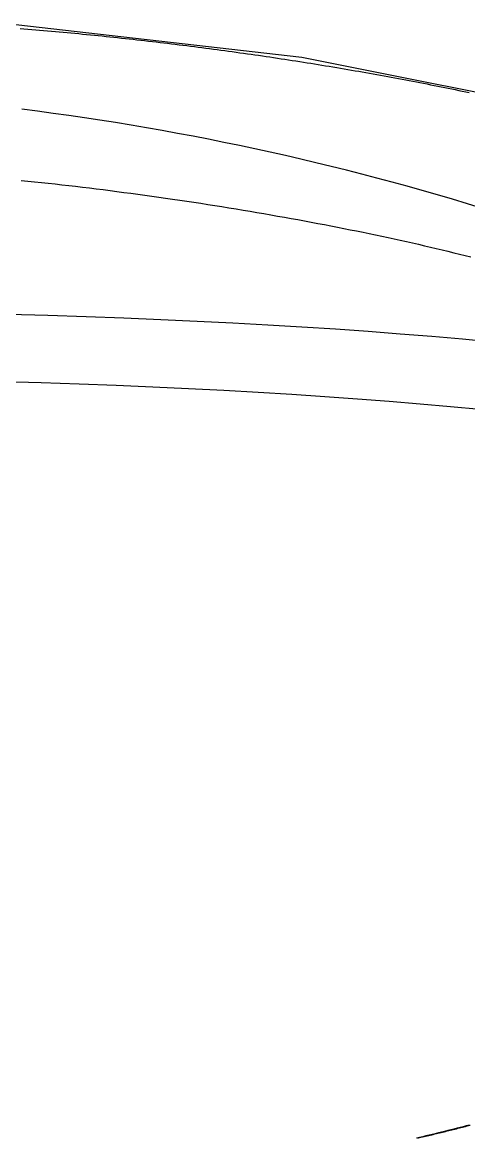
# Model space of a CAD drawing. Extents: x -120222 to -41942, y -19134 to 30932.
# Drawn here: x -81587.31 to -81585.14, y 10152 to 10157.41 of the extents above; entities that cross this region are included whole.
import ezdxf

# ---------------------------------------------------------------- set-up
doc = ezdxf.new("R2010")
doc.units = 0
doc.header["$LTSCALE"] = 150
doc.header["$MEASUREMENT"] = 0
doc.layers.get('0').update_dxf_attribs({"linetype": 'CONTINUOUS'})
doc.layers.add('____-568', color=7, linetype='CONTINUOUS')

# ---------------------------------------------------------------- blocks, each defined once
blk = doc.blocks.new('____-172')
at = {"color": 1, "linetype": 'Continuous'}
blk.add_lwpolyline([(-88022.5592, 5602.8305), (-88021.0584, 5603.0011), (-88019.6753, 5603.278), (-88018.4631, 5603.6507), (-88017.4682, 5604.1048), (-88016.7289, 5604.623), (-88016.2736, 5605.1852), (-88016.1199, 5605.7698), (-88016.2736, 5606.3545), (-88016.7289, 5606.9167), (-88017.4682, 5607.4348), (-88018.4631, 5607.8889), (-88019.6753, 5608.2616), (-88021.0584, 5608.5385), (-88022.5592, 5608.7091)], dxfattribs=at)
at = {"color": 1, "linetype": 'Continuous', "flags": 128}
for points in [[(-88022.424, 5608.6795), (-88022.405, 5608.6779), (-88022.3859, 5608.6763), (-88022.3669, 5608.6747), (-88022.3479, 5608.6731), (-88022.3289, 5608.6714), (-88022.3099, 5608.6698), (-88022.2909, 5608.6681), (-88022.2719, 5608.6664), (-88022.2529, 5608.6647), (-88022.234, 5608.6629), (-88022.215, 5608.6612), (-88022.1961, 5608.6594), (-88022.1772, 5608.6576), (-88022.1583, 5608.6558), (-88022.1394, 5608.654), (-88022.1205, 5608.6522), (-88022.1016, 5608.6503), (-88022.0827, 5608.6484), (-88022.0638, 5608.6465), (-88022.045, 5608.6446), (-88022.0262, 5608.6427), (-88022.0073, 5608.6407), (-88021.9885, 5608.6388), (-88021.9697, 5608.6368), (-88021.951, 5608.6348), (-88021.9322, 5608.6328), (-88021.9135, 5608.6308), (-88021.8947, 5608.6287), (-88021.876, 5608.6266), (-88021.8573, 5608.6246), (-88021.8387, 5608.6225), (-88021.82, 5608.6203), (-88021.8014, 5608.6182), (-88021.7827, 5608.6161), (-88021.7641, 5608.6139), (-88021.7455, 5608.6117), (-88021.7269, 5608.6095), (-88021.7084, 5608.6073), (-88021.6898, 5608.605), (-88021.6713, 5608.6028), (-88021.6527, 5608.6005), (-88021.6342, 5608.5982), (-88021.6158, 5608.5959), (-88021.5973, 5608.5936), (-88021.5788, 5608.5913), (-88021.5604, 5608.5889), (-88021.542, 5608.5865), (-88021.5235, 5608.5841), (-88021.5052, 5608.5817), (-88021.4868, 5608.5793), (-88021.4684, 5608.5769), (-88021.4501, 5608.5744), (-88021.4317, 5608.5719), (-88021.4134, 5608.5694), (-88021.3951, 5608.5669), (-88021.3768, 5608.5644), (-88021.3586, 5608.5618), (-88021.3403, 5608.5593), (-88021.3221, 5608.5567), (-88021.3039, 5608.5541), (-88021.2857, 5608.5515), (-88021.2675, 5608.5489), (-88021.2493, 5608.5462), (-88021.2312, 5608.5435), (-88021.213, 5608.5409), (-88021.1949, 5608.5382), (-88021.1768, 5608.5355), (-88021.1587, 5608.5327), (-88021.1406, 5608.53), (-88021.1226, 5608.5272), (-88021.1045, 5608.5244), (-88021.0865, 5608.5216), (-88021.0685, 5608.5188), (-88021.0505, 5608.516), (-88021.0325, 5608.5131), (-88021.0145, 5608.5102), (-88020.9966, 5608.5073), (-88020.9786, 5608.5044), (-88020.9607, 5608.5015), (-88020.9428, 5608.4986), (-88020.9249, 5608.4956), (-88020.9071, 5608.4927), (-88020.8892, 5608.4897), (-88020.8714, 5608.4867), (-88020.8535, 5608.4836), (-88020.8358, 5608.4806), (-88020.818, 5608.4775), (-88020.8003, 5608.4745), (-88020.7825, 5608.4714), (-88020.7649, 5608.4683), (-88020.7472, 5608.4652), (-88020.7296, 5608.4621), (-88020.7119, 5608.4589), (-88020.6944, 5608.4558), (-88020.6768, 5608.4526), (-88020.6593, 5608.4494), (-88020.6418, 5608.4462), (-88020.6243, 5608.443), (-88020.6068, 5608.4397), (-88020.5894, 5608.4365), (-88020.572, 5608.4332), (-88020.5546, 5608.4299), (-88020.5373, 5608.4266), (-88020.52, 5608.4233), (-88020.5027, 5608.42), (-88020.4854, 5608.4167), (-88020.4682, 5608.4133), (-88020.4509, 5608.4099), (-88020.4338, 5608.4066), (-88020.4166, 5608.4032), (-88020.3994, 5608.3997), (-88020.3823, 5608.3963), (-88020.3653, 5608.3929), (-88020.3482, 5608.3894), (-88020.3312, 5608.3859), (-88020.3141, 5608.3824), (-88020.2972, 5608.3789), (-88020.2802, 5608.3754), (-88020.2633, 5608.3719), (-88020.2464, 5608.3683)], [(-88020.1824, 5607.8068), (-88020.2552, 5607.8291), (-88020.3281, 5607.851), (-88020.4011, 5607.8724), (-88020.4742, 5607.8934), (-88020.5475, 5607.914), (-88020.6209, 5607.9341), (-88020.6943, 5607.9538), (-88020.7679, 5607.973), (-88020.8416, 5607.9919), (-88020.9155, 5608.0103), (-88020.9894, 5608.0282), (-88021.0635, 5608.0458), (-88021.1376, 5608.0629), (-88021.2119, 5608.0795), (-88021.2863, 5608.0958), (-88021.3608, 5608.1116), (-88021.4355, 5608.1269), (-88021.5102, 5608.1419), (-88021.5851, 5608.1564), (-88021.66, 5608.1704), (-88021.7351, 5608.1841), (-88021.8103, 5608.1973), (-88021.8857, 5608.21), (-88021.9611, 5608.2224), (-88022.0366, 5608.2343), (-88022.1123, 5608.2457), (-88022.1881, 5608.2568), (-88022.264, 5608.2674), (-88022.34, 5608.2776), (-88022.4161, 5608.2873)], [(-88022.4192, 5607.9425), (-88022.3863, 5607.9392), (-88022.3533, 5607.9357), (-88022.3203, 5607.9323), (-88022.2872, 5607.9287), (-88022.2541, 5607.925), (-88022.221, 5607.9213), (-88022.1878, 5607.9175), (-88022.1545, 5607.9136), (-88022.1212, 5607.9097), (-88022.0879, 5607.9057), (-88022.0545, 5607.9016), (-88022.0211, 5607.8974), (-88021.9876, 5607.8931), (-88021.9541, 5607.8888), (-88021.9205, 5607.8844), (-88021.8869, 5607.8799), (-88021.8532, 5607.8754), (-88021.8195, 5607.8708), (-88021.7857, 5607.8661), (-88021.7519, 5607.8613), (-88021.7181, 5607.8564), (-88021.6842, 5607.8515), (-88021.6502, 5607.8465), (-88021.6162, 5607.8414), (-88021.5822, 5607.8363), (-88021.5481, 5607.8311), (-88021.514, 5607.8258), (-88021.4798, 5607.8204), (-88021.4456, 5607.8149), (-88021.4113, 5607.8094), (-88021.3771, 5607.8038), (-88021.3431, 5607.7982), (-88021.3092, 5607.7925), (-88021.2756, 5607.7869), (-88021.2421, 5607.7811), (-88021.2088, 5607.7753), (-88021.1757, 5607.7695), (-88021.1427, 5607.7637), (-88021.11, 5607.7578), (-88021.0774, 5607.7519), (-88021.045, 5607.7459), (-88021.0128, 5607.7399), (-88020.9807, 5607.7339), (-88020.9489, 5607.7278), (-88020.9172, 5607.7217), (-88020.8857, 5607.7156), (-88020.8544, 5607.7094), (-88020.8232, 5607.7032), (-88020.7923, 5607.6969), (-88020.7615, 5607.6906), (-88020.7309, 5607.6843), (-88020.7005, 5607.6779), (-88020.6703, 5607.6715), (-88020.6402, 5607.665), (-88020.6103, 5607.6586), (-88020.5806, 5607.652), (-88020.5511, 5607.6455), (-88020.5218, 5607.6389), (-88020.4926, 5607.6322), (-88020.4637, 5607.6256), (-88020.4349, 5607.6189), (-88020.4063, 5607.6121), (-88020.3778, 5607.6053), (-88020.3496, 5607.5985), (-88020.3215, 5607.5917), (-88020.2936, 5607.5848), (-88020.2659, 5607.5778), (-88020.2384, 5607.5708)], [(-88020.1346, 5607.1578), (-88020.2798, 5607.1716), (-88020.4285, 5607.1847), (-88020.5806, 5607.1972), (-88020.7361, 5607.209), (-88020.8951, 5607.2202), (-88021.0574, 5607.2308), (-88021.2232, 5607.2407), (-88021.3924, 5607.25), (-88021.565, 5607.2586), (-88021.741, 5607.2666), (-88021.9204, 5607.274), (-88022.1033, 5607.2807), (-88022.2896, 5607.2868), (-88022.4793, 5607.2922)], [(-88020.1935, 5606.8309), (-88020.3374, 5606.8446), (-88020.4845, 5606.8577), (-88020.635, 5606.8702), (-88020.7888, 5606.882), (-88020.9459, 5606.8932), (-88021.1062, 5606.9038), (-88021.2699, 5606.9137), (-88021.4368, 5606.9229), (-88021.607, 5606.9316), (-88021.7806, 5606.9396), (-88021.9574, 5606.9469), (-88022.1375, 5606.9536), (-88022.3209, 5606.9597), (-88022.5077, 5606.9651)], [(-88020.2457, 5603.3601), (-88020.2607, 5603.3562), (-88020.2756, 5603.3524), (-88020.2906, 5603.3486), (-88020.3056, 5603.3448), (-88020.3206, 5603.341), (-88020.3356, 5603.3373), (-88020.3506, 5603.3335), (-88020.3657, 5603.3298), (-88020.3808, 5603.3261), (-88020.3959, 5603.3224), (-88020.4111, 5603.3187), (-88020.4262, 5603.315), (-88020.4414, 5603.3114), (-88020.4566, 5603.3078), (-88020.4719, 5603.3041), (-88020.4871, 5603.3005), (-88020.5024, 5603.297)], [(-88020.4958, 5603.2976), (-88020.4883, 5603.2994), (-88020.4808, 5603.3011), (-88020.4732, 5603.3029), (-88020.4657, 5603.3047), (-88020.4582, 5603.3065), (-88020.4507, 5603.3083), (-88020.4432, 5603.31), (-88020.4357, 5603.3118), (-88020.4282, 5603.3136), (-88020.4207, 5603.3154), (-88020.4132, 5603.3172), (-88020.4058, 5603.319), (-88020.3983, 5603.3209), (-88020.3908, 5603.3227), (-88020.3834, 5603.3245), (-88020.3759, 5603.3263), (-88020.3685, 5603.3281), (-88020.361, 5603.33), (-88020.3536, 5603.3318), (-88020.3461, 5603.3336), (-88020.3387, 5603.3355), (-88020.3313, 5603.3373), (-88020.3239, 5603.3392), (-88020.3165, 5603.341), (-88020.3091, 5603.3429), (-88020.3017, 5603.3448), (-88020.2943, 5603.3466), (-88020.2869, 5603.3485), (-88020.2795, 5603.3504), (-88020.2721, 5603.3522), (-88020.2647, 5603.3541), (-88020.2574, 5603.356), (-88020.25, 5603.3579), (-88020.2426, 5603.3598)]]:
    blk.add_lwpolyline(points, dxfattribs=at)
blk = doc.blocks.new('____-186')
at = {"color": 1}
blk.add_blockref('____-172', (0, 0), dxfattribs=at)

msp = doc.modelspace()

# ---------------------------------------------------------------- block references
at = {"layer": '____-568', "color": 0}
msp.add_blockref('____-186', (6435.10495, 4548.69799), dxfattribs=at)

doc.saveas('drawing.dxf')
